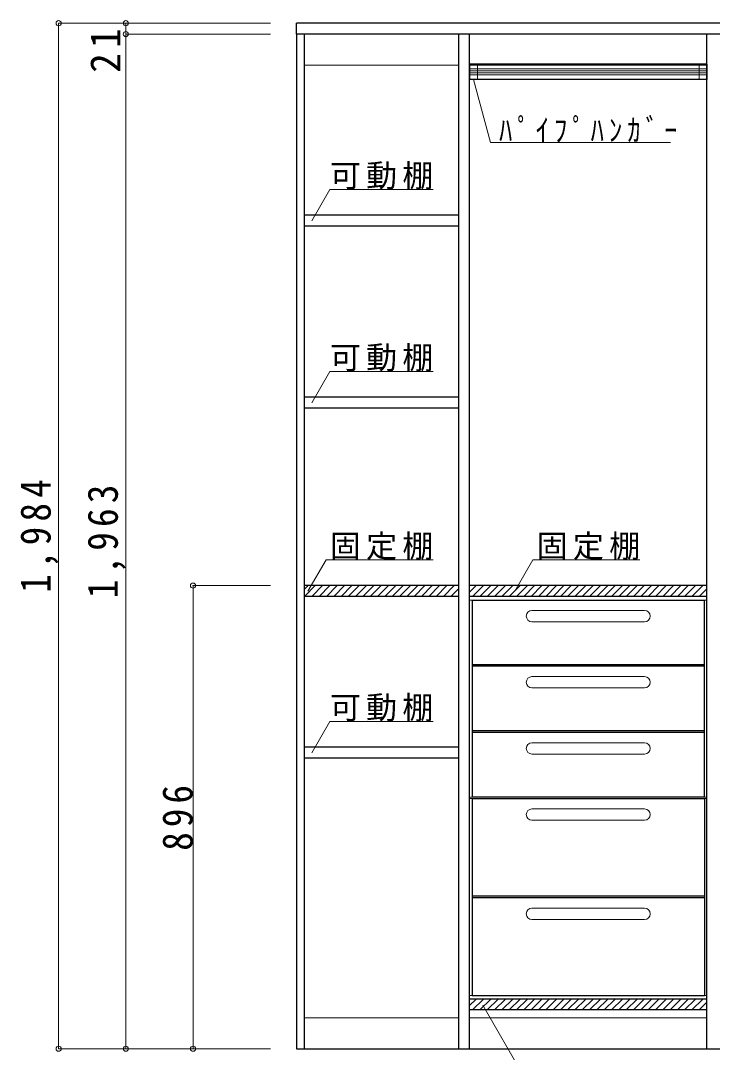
# Model space of a CAD drawing. Units: millimetres at full size, sheet at 1:20; details may follow other scales. Extents: x -3922 to 3878, y -2932 to 2722.
# Drawn here: x -2085 to -747, y -1718 to 278 of the extents above; entities that cross this region are included whole.
import ezdxf

# ---------------------------------------------------------------- set-up
doc = ezdxf.new("R2010")
doc.units = ezdxf.units.MM
doc.header["$LTSCALE"] = 20
doc.header["$PDMODE"] = 32
doc.header["$PDSIZE"] = 10
doc.linetypes.add('CHAIN1', pattern=[8, 5, -1, 1, -1])
for name, color, linetype, lineweight in [('0-2', 2, 'Continuous', 35), ('0-3_固定棚', 3, 'Continuous', 25), ('0-4_可動棚', 3, 'Continuous', 25), ('0-6_パイプハンガー', 4, 'Continuous', 9), ('0-7_桟木・巾木', 7, 'Continuous', 18), ('0-8', 7, 'Continuous', 18), ('0-A_文字', 7, 'Continuous', 18), ('0-B_寸法', 7, 'Continuous', 9), ('0-C_ハッチ', 4, 'Continuous', 9)]:
    doc.layers.add(name, color=color, linetype=linetype, lineweight=lineweight)
doc.styles.add('ＭＳ ゴシック', font='')
doc.styles.get('ＭＳ ゴシック').set_extended_font_data('MS Gothic')

msp = doc.modelspace()

# ---------------------------------------------------------------- linework, layer by layer
at = {"layer": '0-2', "color": 3, "lineweight": 25}
for p, q in [((1337.16, 272.73), (-1551.84, 272.73)), ((-1551.84, 251.73), (-1551.84, 272.73)), ((1337.16, 251.73), (-1551.84, 251.73)), ((-1551.84, 251.73), (-1551.84, -1711.27)), ((-1536.84, 251.73), (-1536.84, -1711.27)), ((-1237.84, -1711.27), (-1237.84, 251.73)), ((-1216.84, -1711.27), (-1216.84, 251.73)), ((-757.84, -1711.27), (-757.84, 251.73)), ((-1551.84, -1711.27), (1337.16, -1711.27))]:
    msp.add_line(p, q, dxfattribs=at)
at = {"layer": '0-3_固定棚'}
for p, q in [((-1237.84, -815.27), (-1536.84, -815.27)), ((-1536.84, -815.27), (-1536.84, -836.27)), ((-757.84, -815.27), (-1216.84, -815.27)), ((-1237.84, -836.27), (-1536.84, -836.27)), ((-757.84, -836.27), (-1216.84, -836.27)), ((-757.84, -1615.27), (-1216.84, -1615.27)), ((-757.84, -1636.27), (-1216.84, -1636.27))]:
    msp.add_line(p, q, dxfattribs=at)
at = {"layer": '0-4_可動棚'}
for p, q in [((-1536.84, -98.27), (-1237.84, -98.27)), ((-1536.84, -98.27), (-1536.84, -119.27)), ((-1237.84, -119.27), (-1237.84, -98.27)), ((-1536.84, -119.27), (-1237.84, -119.27)), ((-1536.84, -450.27), (-1237.84, -450.27)), ((-1536.84, -450.27), (-1536.84, -471.27)), ((-1237.84, -471.27), (-1237.84, -450.27)), ((-1536.84, -471.27), (-1237.84, -471.27)), ((-1536.84, -1127.27), (-1237.84, -1127.27)), ((-1536.84, -1127.27), (-1536.84, -1148.27)), ((-1237.84, -1148.27), (-1237.84, -1127.27)), ((-1536.84, -1148.27), (-1237.84, -1148.27))]:
    msp.add_line(p, q, dxfattribs=at)
at = {"layer": '0-6_パイプハンガー', "color": 3, "lineweight": 25}
for p, q in [((-757.84, 193.73), (-1216.84, 193.73)), ((-1216.84, 193.73), (-1216.84, 163.73)), ((-757.84, 193.73), (-757.84, 163.73)), ((-757.84, 163.73), (-1216.84, 163.73))]:
    msp.add_line(p, q, dxfattribs=at)
at = {"layer": '0-6_パイプハンガー'}
for p, q in [((-1216.84, 184.73), (-757.84, 184.73)), ((-1216.84, 180.73), (-757.84, 180.73)), ((-1216.84, 176.73), (-757.84, 176.73)), ((-1216.84, 172.73), (-757.84, 172.73))]:
    msp.add_line(p, q, dxfattribs=at)
at = {"layer": '0-6_パイプハンガー', "color": 7, "lineweight": 18}
for p, q in [((-1201.84, 193.73), (-1201.84, 163.73)), ((-772.84, 193.73), (-772.84, 163.73))]:
    msp.add_line(p, q, dxfattribs=at)
at = {"layer": '0-7_桟木・巾木'}
for p, q in [((-1237.84, 191.73), (-1536.84, 191.73)), ((-757.84, 191.73), (-1216.84, 191.73)), ((-1536.84, -1651.27), (-1237.84, -1651.27)), ((-1216.84, -1651.27), (-757.84, -1651.27))]:
    msp.add_line(p, q, dxfattribs=at)
at = {"layer": '0-8', "color": 3, "lineweight": 25}
for p, q in [((-1211.84, -843.27), (-1211.84, -1224.27)), ((-1211.84, -843.27), (-762.84, -843.27)), ((-762.84, -1224.27), (-762.84, -843.27)), ((-762.84, -968.27), (-1211.84, -968.27)), ((-762.84, -971.27), (-1211.84, -971.27)), ((-762.84, -1096.27), (-1211.84, -1096.27)), ((-762.84, -1099.27), (-1211.84, -1099.27)), ((-762.84, -1224.27), (-1211.84, -1224.27)), ((-1211.84, -1227.27), (-1211.84, -1608.27)), ((-1211.84, -1227.27), (-762.84, -1227.27)), ((-762.84, -1227.27), (-762.84, -1608.27)), ((-762.84, -1416.27), (-1211.84, -1416.27)), ((-762.84, -1419.27), (-1211.84, -1419.27)), ((-1211.84, -1608.27), (-762.84, -1608.27))]:
    msp.add_line(p, q, dxfattribs=at)
at = {"layer": '0-8'}
for p, q in [((-1096.34, -863.27), (-878.34, -863.27)), ((-1096.34, -885.27), (-878.34, -885.27)), ((-1096.34, -991.27), (-878.34, -991.27)), ((-1096.34, -1013.27), (-878.34, -1013.27)), ((-1096.34, -1119.27), (-878.34, -1119.27)), ((-1096.34, -1141.27), (-878.34, -1141.27)), ((-1211.84, -1224.27), (-1216.84, -1224.27)), ((-762.84, -1224.27), (-757.84, -1224.27)), ((-1096.34, -1247.27), (-878.34, -1247.27)), ((-1096.34, -1269.27), (-878.34, -1269.27)), ((-1096.34, -1439.27), (-878.34, -1439.27)), ((-1096.34, -1461.27), (-878.34, -1461.27)), ((-1211.84, -1608.27), (-1216.84, -1608.27)), ((-762.84, -1608.27), (-757.84, -1608.27))]:
    msp.add_line(p, q, dxfattribs=at)
for points in [[(-1211.84, -843.27), (-1216.84, -843.27), (-1216.84, -1224.27)], [(-762.84, -843.27), (-757.84, -843.27), (-757.84, -1224.27)], [(-1211.84, -1227.27), (-1216.84, -1227.27), (-1216.84, -1608.27)], [(-762.84, -1227.27), (-757.84, -1227.27), (-757.84, -1608.27)]]:
    msp.add_lwpolyline(points, dxfattribs=at)
for centre, start, end in [((-1096.34, -874.27), 90, 270), ((-878.34, -874.27), 270, 90), ((-1096.34, -1002.27), 90, 270), ((-878.34, -1002.27), 270, 90), ((-1096.34, -1130.27), 90, 270), ((-878.34, -1130.27), 270, 90), ((-1096.34, -1258.27), 90, 270), ((-878.34, -1258.27), 270, 90), ((-1096.34, -1450.27), 90, 270), ((-878.34, -1450.27), 270, 90)]:
    msp.add_arc(centre, 11, start, end, dxfattribs=at)
at = {"layer": '0-A_文字', "linetype": 'CHAIN1'}
for p, q in [((3552.82, 272.73), (-1551.84, 272.73)), ((3552.82, -1711.27), (-1551.84, -1711.27))]:
    msp.add_line(p, q, dxfattribs=at)
at = {"layer": '0-A_文字'}
for p, q in [((-1176.67, 41.79), (-1209.34, 163.73)), ((-1176.67, 41.79), (-828.29, 41.79)), ((-1522.36, -109.79), (-1487.34, -49.14)), ((-1287.34, -49.14), (-1487.34, -49.14)), ((-1522.36, -461.79), (-1487.34, -401.14)), ((-1287.34, -401.14), (-1487.34, -401.14)), ((-1529.55, -826.33), (-1494.53, -765.68)), ((-1287.34, -765.68), (-1494.53, -765.68)), ((-1129.55, -826.33), (-1094.53, -765.68)), ((-887.34, -765.68), (-1094.53, -765.68)), ((-1522.36, -1138.79), (-1487.34, -1078.14)), ((-1287.34, -1078.14), (-1487.34, -1078.14)), ((-1191.28, -1626.67), (-1094.53, -1794.24))]:
    msp.add_line(p, q, dxfattribs=at)
at = {"layer": '0-B_寸法', "color": 4}
for p, q in [((-2011.84, 272.73), (-1881.84, 272.73)), ((-2011.84, 272.73), (-2011.84, -1711.27)), ((-1881.84, 272.73), (-1601.84, 272.73)), ((-1881.84, 272.73), (-1881.84, 251.73)), ((-1881.84, 251.73), (-1601.84, 251.73)), ((-1881.84, 251.73), (-1881.84, -1711.27)), ((-2011.84, -1711.27), (-1881.84, -1711.27)), ((-1881.84, -1711.27), (-1601.84, -1711.27))]:
    msp.add_line(p, q, dxfattribs=at)
msp.add_lwpolyline([(-1751.84, -1711.27), (-1751.84, -815.27), (-1601.84, -815.27)], dxfattribs=at)
at = {"layer": '0-B_寸法'}
for p in [(-2011.84, 272.73), (-1881.84, 272.73), (-1881.84, 251.73), (-1751.84, -815.27), (-2011.84, -1711.27), (-1881.84, -1711.27), (-1751.84, -1711.27)]:
    msp.add_point(p, dxfattribs=at)
at = {"layer": '0-C_ハッチ'}
for p, q in [((-1536.84, -822.63), (-1529.48, -815.27)), ((-1536.34, -836.27), (-1515.34, -815.27)), ((-1522.2, -836.27), (-1501.2, -815.27)), ((-1508.06, -836.27), (-1487.06, -815.27)), ((-1493.91, -836.27), (-1472.91, -815.27)), ((-1479.77, -836.27), (-1458.77, -815.27)), ((-1465.63, -836.27), (-1444.63, -815.27)), ((-1451.49, -836.27), (-1430.49, -815.27)), ((-1437.34, -836.27), (-1416.34, -815.27)), ((-1423.2, -836.27), (-1402.2, -815.27)), ((-1409.06, -836.27), (-1388.06, -815.27)), ((-1394.92, -836.27), (-1373.92, -815.27)), ((-1380.78, -836.27), (-1359.78, -815.27)), ((-1366.63, -836.27), (-1345.63, -815.27)), ((-1352.49, -836.27), (-1331.49, -815.27)), ((-1338.35, -836.27), (-1317.35, -815.27)), ((-1324.21, -836.27), (-1303.21, -815.27)), ((-1310.07, -836.27), (-1289.07, -815.27)), ((-1295.92, -836.27), (-1274.92, -815.27)), ((-1281.78, -836.27), (-1260.78, -815.27)), ((-1267.64, -836.27), (-1246.64, -815.27)), ((-1216.84, -827.9), (-1204.21, -815.27)), ((-1211.07, -836.27), (-1190.07, -815.27)), ((-1196.93, -836.27), (-1175.93, -815.27)), ((-1182.79, -836.27), (-1161.79, -815.27)), ((-1168.64, -836.27), (-1147.64, -815.27)), ((-1154.5, -836.27), (-1133.5, -815.27)), ((-1140.36, -836.27), (-1119.36, -815.27)), ((-1126.22, -836.27), (-1105.22, -815.27)), ((-1112.08, -836.27), (-1091.08, -815.27)), ((-1097.93, -836.27), (-1076.93, -815.27)), ((-1083.79, -836.27), (-1062.79, -815.27)), ((-1069.65, -836.27), (-1048.65, -815.27)), ((-1055.51, -836.27), (-1034.51, -815.27)), ((-1041.36, -836.27), (-1020.36, -815.27)), ((-1027.22, -836.27), (-1006.22, -815.27)), ((-1013.08, -836.27), (-992.08, -815.27)), ((-998.94, -836.27), (-977.94, -815.27)), ((-984.8, -836.27), (-963.8, -815.27)), ((-970.65, -836.27), (-949.65, -815.27)), ((-956.51, -836.27), (-935.51, -815.27)), ((-942.37, -836.27), (-921.37, -815.27)), ((-928.23, -836.27), (-907.23, -815.27)), ((-914.09, -836.27), (-893.09, -815.27)), ((-899.94, -836.27), (-878.94, -815.27)), ((-885.8, -836.27), (-864.8, -815.27)), ((-871.66, -836.27), (-850.66, -815.27)), ((-857.52, -836.27), (-836.52, -815.27)), ((-843.37, -836.27), (-822.37, -815.27)), ((-829.23, -836.27), (-808.23, -815.27)), ((-815.09, -836.27), (-794.09, -815.27)), ((-800.95, -836.27), (-779.95, -815.27)), ((-786.81, -836.27), (-765.81, -815.27)), ((-1253.5, -836.27), (-1237.84, -820.61)), ((-1239.35, -836.27), (-1237.84, -834.76)), ((-772.66, -836.27), (-757.84, -821.45)), ((-758.52, -836.27), (-757.84, -835.59)), ((-1216.84, -1627.9), (-1204.21, -1615.27)), ((-1211.07, -1636.27), (-1190.07, -1615.27)), ((-1196.93, -1636.27), (-1175.93, -1615.27)), ((-1182.79, -1636.27), (-1161.79, -1615.27)), ((-1168.64, -1636.27), (-1147.64, -1615.27)), ((-1154.5, -1636.27), (-1133.5, -1615.27)), ((-1140.36, -1636.27), (-1119.36, -1615.27)), ((-1126.22, -1636.27), (-1105.22, -1615.27)), ((-1112.08, -1636.27), (-1091.08, -1615.27)), ((-1097.93, -1636.27), (-1076.93, -1615.27)), ((-1083.79, -1636.27), (-1062.79, -1615.27)), ((-1069.65, -1636.27), (-1048.65, -1615.27)), ((-1055.51, -1636.27), (-1034.51, -1615.27)), ((-1041.36, -1636.27), (-1020.36, -1615.27)), ((-1027.22, -1636.27), (-1006.22, -1615.27)), ((-1013.08, -1636.27), (-992.08, -1615.27)), ((-998.94, -1636.27), (-977.94, -1615.27)), ((-984.8, -1636.27), (-963.8, -1615.27)), ((-970.65, -1636.27), (-949.65, -1615.27)), ((-956.51, -1636.27), (-935.51, -1615.27)), ((-942.37, -1636.27), (-921.37, -1615.27)), ((-928.23, -1636.27), (-907.23, -1615.27)), ((-914.09, -1636.27), (-893.09, -1615.27)), ((-899.94, -1636.27), (-878.94, -1615.27)), ((-885.8, -1636.27), (-864.8, -1615.27)), ((-871.66, -1636.27), (-850.66, -1615.27)), ((-857.52, -1636.27), (-836.52, -1615.27)), ((-843.37, -1636.27), (-822.37, -1615.27)), ((-829.23, -1636.27), (-808.23, -1615.27)), ((-815.09, -1636.27), (-794.09, -1615.27)), ((-800.95, -1636.27), (-779.95, -1615.27)), ((-786.81, -1636.27), (-765.81, -1615.27)), ((-772.66, -1636.27), (-757.84, -1621.45)), ((-758.52, -1636.27), (-757.84, -1635.59))]:
    msp.add_line(p, q, dxfattribs=at)

# ---------------------------------------------------------------- texts
at = {"layer": '0-A_文字', "char_height": 43.99, "attachment_point": 7, "style": 'ＭＳ ゴシック'}
for s, insert in [('\\T1.39;\\W0.85;ﾊﾟｲﾌﾟﾊﾝｶﾞｰ', (-1159.84, 41.79)), ('\\T1.17;可動棚', (-1487.34, -49.14)), ('\\T1.17;可動棚', (-1487.34, -401.14)), ('\\T1.17;固定棚', (-1487.34, -765.68)), ('\\T1.17;固定棚', (-1087.34, -765.68)), ('\\T1.17;可動棚', (-1487.34, -1078.14))]:
    msp.add_mtext(s, dxfattribs=dict(at, insert=insert))
at = {"layer": '0-B_寸法', "char_height": 58.65, "attachment_point": 7, "rotation": 90, "style": 'ＭＳ ゴシック'}
for s, insert in [('\\T1.27;\\W0.95;21', (-1892.23, 176.73)), ('\\T1.28;\\W0.9;1,984', (-2012.23, -829.27)), ('\\T1.28;\\W0.9;1,963', (-1882.23, -839.77)), ('\\T1.27;\\W0.9;896', (-1751.84, -1328.27))]:
    msp.add_mtext(s, dxfattribs=dict(at, insert=insert))

doc.saveas('drawing.dxf')
